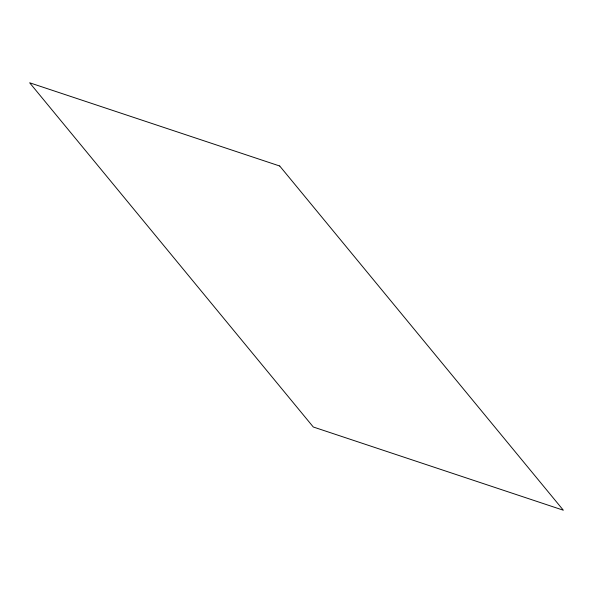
<?xml version="1.0" encoding="UTF-8"?>
<svg xmlns="http://www.w3.org/2000/svg" width="593" height="593" viewBox="0 0 593 593"><rect width="100%" height="100%" fill="white"/><g stroke="black" fill="none" stroke-linecap="round" stroke-linejoin="round"><path stroke-width="0.89" d="M279.718 166.01L29.65 82.775L313.282 426.99L563.35 510.225L279.718 166.01"/></g></svg>
